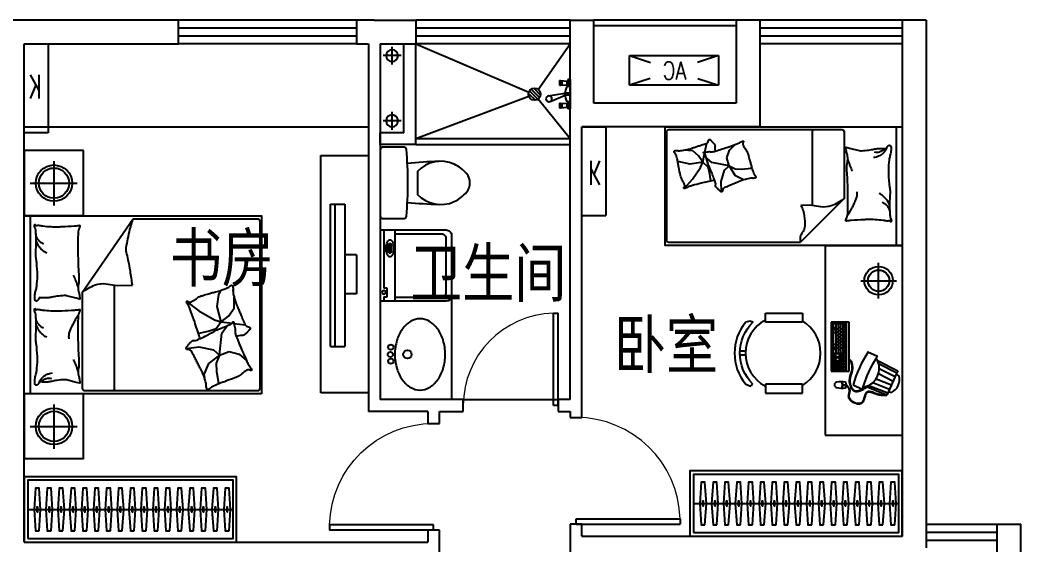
# Model space of a CAD drawing. Extents: x 4672755 to 4700405, y -995504 to -977404.
# Drawn here: x 4691969 to 4700405, y -981829 to -977404 of the extents above; entities that cross this region are included whole.
import ezdxf
from ezdxf.enums import TextEntityAlignment as Align

# ---------------------------------------------------------------- set-up
doc = ezdxf.new("R2010")
doc.units = 0
doc.header["$MEASUREMENT"] = 0
doc.linetypes.add('DASH', pattern=[0.35, 0.25, -0.1])
doc.layers.get('0').update_dxf_attribs({"linetype": 'CONTINUOUS'})
for name, color, linetype in [('BATH', 8, 'CONTINUOUS'), ('c厨卫示意', 6, 'CONTINUOUS'), ('Furniture(家具)', 8, 'CONTINUOUS'), ('j家具示意', 8, 'CONTINUOUS'), ('KTIAO', 124, 'CONTINUOUS'), ('WALL', 2, 'CONTINUOUS'), ('WINDOW', 4, 'CONTINUOUS'), ('WINDOW_TEXT', 7, 'CONTINUOUS'), ('家具', 8, 'CONTINUOUS'), ('家具示意', 8, 'CONTINUOUS'), ('空调示意', 40, 'CONTINUOUS')]:
    doc.layers.add(name, color=color, linetype=linetype)
doc.layers.add('文字标注', color=121, linetype='CONTINUOUS', lineweight=0)
doc.styles.add('-黑体', font='simhei.ttf', dxfattribs={"width": 0.8})
doc.styles.add('DIM_FONT', font='SIMPLEX.shx', dxfattribs={"width": 0.8})
doc.styles.add('HZ', font='txt', dxfattribs={"bigfont": 'hztxt'})
doc.styles.add('SIMPLEX', font='SIMPLEX.SHX')

# ---------------------------------------------------------------- blocks, each defined once
blk = doc.blocks.new('A$C67BD35B0')
at = {"layer": '空调示意'}
for p, q in [((750, 250), (0, 250)), ((0, 250), (0, 0)), ((0, 250), (176.8, 191.1)), ((750, 250), (573.2, 191.1)), ((750, 0), (750, 250)), ((172.2, 57.4), (0, 0)), ((0, 0), (750, 0)), ((575.5, 58.2), (750, 0))]:
    blk.add_line(p, q, dxfattribs=at)
at = {"layer": '空调示意', "style": 'HZ', "width": 0.8}
blk.add_text('AC', height=150, dxfattribs=at).set_placement((269.8, 48.3))
at = {"layer": '空调示意', "style": 'DIM_FONT', "width": 0.6, "flags": 9}
for tag in ['XSIZE', 'YSIZE']:
    blk.add_attdef(tag, (0, 0), '', height=0.5, rotation=0, dxfattribs=at)
blk = doc.blocks.new('A$C42A94E56')
at = {"layer": 'KTIAO', "linetype": 'DASH', "ltscale": 0.5}
for p, q in [((749.7, 199.9), (0, 199.9)), ((0, 199.9), (0, 0)), ((749.7, 0), (749.7, 199.9)), ((0, 0), (749.7, 0))]:
    blk.add_line(p, q, dxfattribs=at)
at = {"layer": 'KTIAO', "linetype": 'DASH', "ltscale": 0.5, "style": 'HZ', "width": 0.6}
blk.add_text('K', height=200, rotation=90, dxfattribs=at).set_placement((461.4, 57.2))
blk = doc.blocks.new('A$C04A21AEC')
at = {"layer": '家具示意'}
for p, q in [((500, 550), (0, 550)), ((0, 550), (0, 0)), ((500, 0), (500, 550)), ((250, 459.6), (250, 85.7)), ((50.4, 275), (444.8, 275)), ((500, 0), (0, 0))]:
    blk.add_line(p, q, dxfattribs=at)
for radius in [153, 127.5]:
    blk.add_circle((250, 275), radius, dxfattribs=at)
blk = doc.blocks.new('A$C249E5B17')
at = {"layer": 'j家具示意'}
for p, q in [((52.9, 0), (52.9, 1500)), ((489, 853.5), (916.4, 1471.6)), ((1968.3, 1471.6), (916.4, 1471.6)), ((1988.3, 45.8), (1988.3, 1451.6)), ((489, 853.5), (489, 45.8)), ((761.6, 45.8), (761.6, 915.3)), ((1640.8, 836.8), (1660.8, 872.8)), ((1368.9, 777.6), (1472.9, 698.4)), ((1626.9, 734), (1640.8, 836.8)), ((1769.2, 720.1), (1769.2, 813)), ((1472.9, 698.4), (1603.2, 623.3)), ((1658.5, 605.5), (1626.9, 734)), ((1721.8, 654.9), (1769.2, 720.1)), ((1603.2, 623.3), (1658.5, 605.5)), ((1658.5, 605.5), (1617.1, 548.2)), ((1658.5, 605.5), (1721.8, 654.9)), ((1658.5, 605.5), (1752.7, 593.7)), ((1767.4, 591.9), (1862, 580)), ((1559.8, 528.4), (1470.9, 508.6)), ((1617.1, 548.2), (1559.8, 528.4)), ((1645.5, 324.3), (1664.4, 510)), ((1664.4, 510), (1700.5, 559.9)), ((1700.5, 559.9), (1709.1, 572)), ((1368.8, 381), (1471.9, 394.8)), ((1471.9, 394.8), (1594, 369)), ((1594, 369), (1645.5, 324.3)), ((1645.5, 324.3), (1728, 355.2)), ((1728, 355.2), (1810.5, 334.6)), ((1552.7, 255.4), (1514.9, 160.8)), ((1645.5, 324.3), (1552.7, 255.4)), ((1645.5, 324.3), (1618, 257.2)), ((1618, 257.2), (1621.5, 188.4)), ((1810.5, 334.6), (1873.1, 281)), ((1621.5, 188.4), (1638.6, 90.3)), ((1514.9, 160.8), (1518.3, 136.8)), ((1638.6, 90.3), (1645.1, 87)), ((509, 25.8), (1968.3, 25.8))]:
    blk.add_line(p, q, dxfattribs=at)
blk.add_lwpolyline([(2000.5, 0), (0.5, 0), (0.5, 1500), (2000.5, 1500)], close=True, dxfattribs=at)
for points in [[(912.2, 914.1, 0.007867), (894.4, 1031.7, 0.009508), (876.4, 1128.5, 0.006616), (862, 1193.5, -0.023828), (858.7, 1211.7, -0.080713), (859.2, 1230.3, -0.009591), (891.1, 1382.9, -0.013133), (899.7, 1416.4, -0.007859), (916.4, 1471.6)], [(127.3, 810.2, -0.263368), (108.5, 782.3, -0.494818), (89.8, 791.4, -0.049225), (88, 809.1, -0.036831), (89.8, 832.8, -0.031893), (97.9, 870.7, 0.035782), (104.9, 904.6, 0.032941), (110.8, 994.3, 0.026564), (104.9, 1105.5, 0.017905), (99.5, 1143, -0.033397), (97.3, 1163.3, -0.03204), (98, 1200.3, 0.018442), (101, 1264.7, 0.010837), (100.3, 1329.4, 0.014624), (97.3, 1377.3, 0.111249), (90, 1399.9, -0.153708), (86, 1416.8, -0.076444), (87.7, 1424.2, -0.215512), (89.8, 1426.2, -0.585858), (92.8, 1423.5, 0.363489), (95.4, 1418.6, 0.191716), (106.9, 1418.6, -0.129675), (123.5, 1420.5, -0.01735), (140.3, 1417.5, 0.019326), (155.4, 1414.9, 0.018818), (223.8, 1408.3, 0.021828), (283.1, 1407.4, 0.006204), (316.9, 1408.8, 0.001963), (423.8, 1414.9, 0.028341), (459.9, 1419.2, -0.117014), (468.8, 1418.6, -0.36606), (469.8, 1417.2, -0.03973), (467, 1403.6, -0.048309), (461.5, 1389.9, 0.062981), (457.6, 1379.2, 0.04058), (454.2, 1355.8, 0.014345), (451.9, 1289.1, 0.005484), (452.7, 1163.6, 0.007153), (455.7, 1067.5, 0.008762), (458.4, 1024.9, -0.008153), (461.3, 979.2, -0.06251), (456.9, 922.1, 0.078669), (454.9, 876.5, 0.047825), (459.6, 854.1, -0.034494), (467, 823.4, -0.023571), (470, 798, -0.510228), (468.8, 797.1), (438.8, 804.6), (356.2, 825.2, 0.073041), (336.7, 827.2, 0.023305), (275.5, 821.5, 0.018299), (252.7, 817.4, -0.01097), (214.7, 810.1, -0.042281), (180.4, 807.2, -0.027201), (127, 810.1)], [(95.4, 1366.1, 0.088153), (98.9, 1331.5, 0.088153), (114.2, 1300.3, 0.077547), (135.8, 1278.7, 0.077547), (162.9, 1264.7)], [(101.1, 1284.1, 0.027842), (111.7, 1260.3, 0.048685), (119.8, 1247.8, 0.023666), (144.1, 1219.8, 0.031223), (164.8, 1200.8, 0.046801), (172.5, 1195.7, 0.023191), (189.2, 1187.7)], [(454.2, 900.6, 0.009729), (445.1, 927.9, 0.009729), (435.1, 954.8, 0.007971), (426, 976.6, 0.007971), (416.3, 998)], [(489, 853.5, -0.085272), (599.1, 916.8, -0.124044), (686.7, 926), (782.1, 912.4), (912.2, 914.1)], [(1480.9, 464, 0.025626), (1478.1, 475.6, 0.0108), (1436.5, 604.9, 0.00456), (1405.3, 692.4, 0.01125), (1391.5, 727.5, 0.069394), (1380.4, 746.3, -0.079756), (1371, 762.9, -0.106399), (1368.9, 777.6, -0.328642), (1372.3, 781.6, -0.299547), (1378.8, 779.2, 0.189917), (1387.6, 773.7, 0.033518), (1397.9, 772.5, 0.075627), (1402.5, 773, 0.053489), (1410.3, 776, 0.017838), (1432.3, 788.1, 0.038394), (1456.6, 805.3, -0.059529), (1472.7, 815.7, -0.035943), (1498.9, 826.3, -0.011245), (1585.2, 851.9, -0.006203), (1624.8, 862.2, 0.010783), (1647.5, 868.3, 0.019485), (1660.8, 872.8, 0.005062), (1711, 892.4, 0.101392), (1736.3, 909.1, -0.223768), (1749.7, 914, -0.25558), (1754.3, 910.9, -0.081563), (1759.4, 895.2, -0.071805), (1759.5, 878.1, 0.069985), (1759.6, 860.5, 0.03546), (1772.6, 801, 0.029432), (1797.3, 732, 0.001554), (1811.7, 698.6, -0.00152), (1826.3, 664.5, -0.004735), (1841, 629.3, 0.00382), (1859.1, 585.5, 0.296001), (1891.4, 563.6, -0.649774), (1900.4, 542.2, -0.02319), (1895.8, 537.7, 0.0288), (1892.1, 534, 0.005727), (1886.3, 527.4, -0.004358), (1878.7, 518.8, -0.027528), (1861.9, 501.8, -0.046214), (1850.4, 493.2, -0.194121), (1833.7, 490.4, 0.133719), (1809.7, 489.3, 0.005779), (1787.7, 481.8, 0.008882)], [(127.3, 101, -0.263368), (108.5, 73, -0.494818), (89.8, 82.2, -0.049225), (88, 99.9, -0.036831), (89.8, 123.5, -0.031893), (97.9, 161.5, 0.035782), (104.9, 195.4, 0.032941), (110.8, 285.1, 0.026564), (104.9, 396.3, 0.017905), (99.5, 433.8, -0.033397), (97.3, 454, -0.03204), (98, 491.1, 0.018442), (101, 555.4, 0.010837), (100.3, 620.2, 0.014624), (97.3, 668.1, 0.111249), (90, 690.6, -0.153708), (86, 707.5, -0.076444), (87.7, 715, -0.215512), (89.8, 716.9, -0.585858), (92.8, 714.3, 0.363489), (95.4, 709.4, 0.191716), (106.9, 709.4, -0.129675), (123.5, 711.3, -0.01735), (140.3, 708.3, 0.019326), (155.4, 705.7, 0.018818), (223.8, 699, 0.021828), (283.1, 698.1, 0.006204), (316.9, 699.5, 0.001963), (423.8, 705.7, 0.028341), (459.9, 709.9, -0.117014), (468.8, 709.4, -0.36606), (469.8, 708, -0.03973), (467, 694.4, -0.048309), (461.5, 680.6, 0.062981), (457.6, 670, 0.04058), (454.2, 646.6, 0.014345), (451.9, 579.8, 0.005484), (452.7, 454.4, 0.007153), (455.7, 358.2, 0.008762), (458.4, 315.7, -0.008153), (461.3, 270, -0.06251), (456.9, 212.9, 0.078669), (454.9, 167.3, 0.047825), (459.6, 144.9, -0.034494), (467, 114.1, -0.023571), (470, 88.8, -0.510228), (468.8, 87.8), (438.8, 95.3), (356.2, 116, 0.073041), (336.7, 118, 0.023305), (275.5, 112.2, 0.018299), (252.7, 108.2, -0.01097), (214.7, 100.8, -0.042281), (180.4, 97.9, -0.027201), (127, 100.8)], [(95.4, 656.8, 0.088153), (98.9, 622.3, 0.088153), (114.2, 591.1, 0.077547), (135.8, 569.5, 0.077547), (162.9, 555.4)], [(455.7, 660.6, 0.016108), (429.5, 621.7, 0.024599), (414.4, 594.9, 0.009477), (391.1, 545.8, 0.015937), (378.8, 516, 0.072521), (375.2, 499.6, 0.033339), (375, 463.4)], [(101.1, 574.8, 0.027842), (111.7, 551.1, 0.048685), (119.8, 538.5, 0.023666), (144.1, 510.6, 0.031223), (164.8, 491.6, 0.046801), (172.5, 486.5, 0.023191), (189.2, 478.4)], [(454.2, 191.4, 0.009729), (445.1, 218.7, 0.009729), (435.1, 245.6, 0.007971), (426, 267.3, 0.007971), (416.3, 288.8)], [(127.3, 100.8, -0.077379), (152.6, 135.6, -0.077379), (187.3, 161.1, -0.047525), (212, 171, -0.047525), (238, 176.1)], [(143.3, 99.3, -0.05369), (156.3, 113.5, -0.070312), (168.6, 121.6, -0.015448), (177.1, 125.4, -0.013244), (187.3, 129.1, -0.082127), (205.4, 132.1, -0.064164), (228.6, 129.1)]]:
    blk.add_lwpolyline(points, format="xyb", dxfattribs=at)
blk.add_lwpolyline([(1583.7, 58.1, 0.101392), (1559.7, 39.5, -0.223768), (1546.7, 33.6, -0.25558), (1541.9, 36.4, -0.081563), (1535.6, 51.6, -0.071805), (1534.2, 68.7, 0.069985), (1532.7, 86.2, 0.03546), (1515.3, 144.5, 0.029432), (1485.3, 211.5, 0.001554), (1468.4, 243.6, -0.00152), (1451.2, 276.5, -0.004735), (1433.9, 310.5, 0.00382), (1412.5, 352.7, 0.296001), (1378.6, 372.1, -0.649774), (1368, 392.8, -0.02319), (1372.2, 397.6, 0.0288), (1375.6, 401.6, 0.005727), (1380.9, 408.6, -0.004358), (1387.8, 417.8, -0.027528), (1403.3, 436, -0.046214), (1414, 445.5, -0.194121), (1430.5, 449.5, 0.133719), (1454.3, 452.5, 0.011505), (1496.7, 471.2, 0.008882), (1550.5, 497.5, 0.012426), (1618.9, 534.6, -0.033612), (1644.7, 547.3), (1701, 570.3), (1744.5, 588.1, 0.224341), (1757.8, 602.6, -0.722772), (1766.6, 602.8, -0.103513), (1767.1, 599, 0.053465), (1767.4, 591.8, 0.030109), (1772, 568.7, -0.031436), (1776.4, 546.6, -0.05324), (1776.9, 531.5, 0.05518), (1777.3, 516.9, 0.056271), (1783.9, 491.6, 0.0108), (1835.3, 365.9, 0.00456), (1873.1, 281, 0.01125), (1889.5, 247.1, 0.069394), (1902.1, 229.2, -0.079756), (1912.7, 213.3, -0.106399), (1915.9, 198.9, -0.328642), (1912.9, 194.6, -0.299547), (1906.2, 196.5, 0.189917), (1897, 201.3, 0.033518), (1886.7, 201.7, 0.075627), (1882.1, 200.8, 0.053489), (1874.5, 197.3, 0.017838), (1853.5, 183.5, 0.038394), (1830.7, 164.5, -0.059529), (1815.4, 152.9, -0.035943), (1790.1, 140.3, -0.011245), (1705.9, 108.1, -0.006203), (1667.3, 94.9, 0.010783), (1645.1, 87, 0.019485), (1632.2, 81.6, 0.005062)], format="xyb", close=True, dxfattribs=at)
for centre, start, end in [((1968.3, 1451.6), 0, 90), ((509, 45.8), 180, 270), ((741.6, 45.8), 270, 0), ((1968.3, 45.8), 270, 0)]:
    blk.add_arc(centre, 20, start, end, dxfattribs=at)
at = {"layer": 'j家具示意', "style": 'DIM_FONT', "width": 0.8, "flags": 9}
for tag in ['XSIZE', 'YSIZE']:
    blk.add_attdef(tag, (0.5, 0), '', height=0.5, rotation=90, dxfattribs=at)
blk = doc.blocks.new('A$C6C2E2F88')
at = {"layer": '家具示意'}
for p, q in [((357.8, 434.3), (456, 624.6)), ((387.4, 445.1), (475.4, 615.7)), ((433, 451.1), (509.8, 600)), ((456, 624.6), (488.7, 609.7)), ((481.3, 444.4), (551.7, 580.9)), ((488.7, 609.7), (505.2, 635.8)), ((488.7, 609.7), (650.3, 535.9)), ((530.2, 422), (587.2, 564.7)), ((650.3, 535.9), (659.2, 565.6)), ((566.9, 390), (629.1, 545.6)), ((592.2, 351.6), (663.5, 529.9)), ((682.9, 521), (603.5, 322.2)), ((650.3, 535.9), (682.9, 521)), ((278.2, 344.1), (318.1, 433.3)), ((588.6, 205.3), (628, 291.7)), ((0, 170), (0, 0)), ((460, 170), (0, 170)), ((10, 145), (10, 15)), ((450, 145), (10, 145)), ((15, 140), (15, 120)), ((35, 140), (15, 140)), ((35, 120), (15, 120)), ((15, 112), (15, 20)), ((295, 112), (15, 112)), ((35, 140), (35, 120)), ((128.7, 140), (50, 140)), ((50, 140), (50, 120)), ((128.7, 120), (50, 120)), ((65.7, 112), (65.7, 89)), ((69.7, 120), (69.7, 140)), ((89.3, 120), (89.3, 140)), ((95.4, 112), (95.4, 89)), ((109, 120), (109, 140)), ((125.2, 112), (125.2, 89)), ((128.7, 120), (128.7, 140)), ((134.7, 120), (134.7, 140)), ((210.3, 140), (134.7, 140)), ((210.3, 120), (134.7, 120)), ((154.3, 120), (154.3, 140)), ((155, 112), (155, 89)), ((174, 120), (174, 140)), ((184.8, 112), (184.8, 89)), ((193.7, 120), (193.7, 140)), ((210.3, 120), (210.3, 140)), ((214.6, 112), (214.6, 89)), ((216.3, 120), (216.3, 140)), ((295, 140), (216.3, 140)), ((295, 120), (216.3, 120)), ((236, 120), (236, 140)), ((244.3, 112), (244.3, 89)), ((255.7, 120), (255.7, 140)), ((275.3, 120), (275.3, 140)), ((295, 140), (295, 120)), ((295, 112), (295, 20)), ((362, 140), (298, 140)), ((298, 140), (298, 120)), ((362, 120), (298, 120)), ((298, 112), (298, 20)), ((362, 112), (298, 112)), ((319.3, 120), (319.3, 140)), ((319.3, 75.2), (319.3, 112)), ((340.7, 120), (340.7, 140)), ((340.7, 75.2), (340.7, 112)), ((362, 120), (362, 140)), ((362, 20), (362, 112)), ((445, 140), (365, 140)), ((365, 120), (365, 140)), ((445, 120), (365, 120)), ((365, 20), (365, 112)), ((445, 112), (365, 112)), ((368.6, 134), (368.6, 136.5)), ((368.6, 136.5), (375.9, 136.5)), ((375.9, 134), (368.6, 134)), ((375.9, 136.5), (375.9, 134)), ((385, 38.4), (385, 112)), ((391.7, 120), (391.7, 140)), ((395.3, 134), (395.3, 136.5)), ((395.3, 136.5), (402.6, 136.5)), ((402.6, 134), (395.3, 134)), ((402.6, 136.5), (402.6, 134)), ((405, 20), (405, 112)), ((418.3, 120), (418.3, 140)), ((422, 134), (422, 136.5)), ((422, 136.5), (429.3, 136.5)), ((429.3, 134), (422, 134)), ((425, 20), (425, 112)), ((429.3, 136.5), (429.3, 134)), ((445, 120), (445, 140)), ((445, 20), (445, 112)), ((450, 15), (450, 145)), ((460, 0), (460, 170)), ((586.2, 109.5), (586.2, 141.5)), ((589.2, 109.5), (589.2, 141.5)), ((10, 15), (450, 15)), ((15, 89), (295, 89)), ((15, 66), (295, 66)), ((15, 43), (295, 43)), ((15, 20), (295, 20)), ((51.7, 89), (51.7, 66)), ((52.3, 43), (52.3, 20)), ((65.7, 66), (65.7, 43)), ((72.3, 43), (72.3, 20)), ((81.4, 89), (81.4, 66)), ((95.4, 66), (95.4, 43)), ((99, 43), (99, 20)), ((111.2, 89), (111.2, 66)), ((125.2, 66), (125.2, 43)), ((141, 89), (141, 66)), ((155, 66), (155, 43)), ((170.8, 89), (170.8, 66)), ((184.8, 66), (184.8, 43)), ((200.6, 89), (200.6, 66)), ((211, 43), (211, 20)), ((214.6, 66), (214.6, 43)), ((230.3, 89), (230.3, 66)), ((237.7, 43), (237.7, 20)), ((244.3, 66), (244.3, 43)), ((257.7, 43), (257.7, 20)), ((260.1, 89), (260.1, 66)), ((298, 93.6), (362, 93.6)), ((298, 75.2), (362, 75.2)), ((298, 38.4), (362, 38.4)), ((298, 20), (362, 20)), ((319.3, 20), (319.3, 56.8)), ((319.3, 56.8), (340.7, 56.8)), ((340.7, 20), (340.7, 56.8)), ((365, 93.6), (445, 93.6)), ((365, 75.2), (425, 75.2)), ((365, 56.8), (445, 56.8)), ((365, 38.4), (425, 38.4)), ((365, 20), (445, 20)), ((0, 0), (460, 0))]:
    blk.add_line(p, q, dxfattribs=at)
for centre, radius, start, end in [((538.8, 505.7), 134.4, 26.43159, 104.50074), ((939.2, 1382.9), 1134.7, 236.81182, 237.86994), ((433, 273.8), 177.2, 115.08845, 123.29204), ((939.2, 1382.9), 1134.7, 237.86994, 253.06239), ((433, 273.8), 177.2, 15.84388, 115.08845), ((899.8, 1296.5), 1134.7, 236.84987, 254.08246), ((433, 273.8), 177.2, 7.64029, 15.84388), ((939.2, 1382.9), 1134.7, 253.06239, 254.08246), ((744.2, 94.9), 186.6, 168.55689, 193.44757), ((587.7, 42.2), 64.3, 62.12383, 117.87617), ((587.7, 42.2), 67.3, 91.27686, 116.43153), ((571.1, 129.9), 10, 100.71509, 168.55689), ((587.7, 42.2), 99.3, 79.28491, 100.71509), ((587.7, 42.2), 67.3, 63.56847, 88.72314), ((604.3, 129.9), 10, 11.44311, 79.28491), ((431.1, 94.9), 186.6, 346.55243, 11.44311), ((587.7, 57.1), 25.6, 192.68038, 347.31962)]:
    blk.add_arc(centre, radius, start, end, dxfattribs=at)
for points, knots in [([(587.2, 143.7), (592.3, 148.3), (597.6, 152.9), (608.2, 161.3), (613.7, 165.1), (623.1, 170.1), (626.9, 171.7), (632.6, 173.3), (634.5, 173.7), (637.7, 174.2), (639.1, 174.4), (642, 174.5), (643.4, 174.5), (647.7, 174.4), (650.5, 174.1), (656.2, 173.1), (659.1, 172.5), (666.4, 170.8), (670.9, 169.5), (679.7, 167.5), (684, 166.6), (690.3, 166.1), (692.2, 166), (695.5, 166.1), (696.8, 166.2), (701.5, 166.8), (704.8, 167.7), (711.4, 170.4), (714.6, 172.2), (720.9, 176.5), (723.9, 179), (733, 187.8), (738.6, 195.1), (748.1, 211.2), (751.9, 220.1), (757.5, 237.9), (759.1, 247), (759.5, 261), (759.1, 266.2), (757, 275.9), (755.4, 280.4), (752.4, 285.4), (751.7, 286.6), (750.1, 288.7), (749.3, 289.7), (746.5, 292.6), (744.5, 294.4), (740, 297.8), (737.5, 299.3), (729.3, 303.8), (723, 306.3), (709.9, 310.9), (703, 312.9), (689.6, 316.9), (683, 318.9), (672.9, 322.7), (669.2, 324.3), (663, 327.7), (660.5, 329.3), (656.6, 332.5), (655.2, 334), (653.1, 336.6), (652.3, 337.7), (651, 339.9), (650.4, 341.1), (649, 344.8), (648.4, 347.3), (647.8, 352.7), (647.7, 355.4), (648.1, 361.1), (648.5, 364.1), (650.2, 373.2), (652, 379.7), (656.4, 392.9), (659, 399.8), (664.1, 413.5), (666.7, 420.3), (670, 430.2), (671, 433.2), (672.7, 439.2), (673.5, 442.2), (675.6, 451), (676.7, 456.7), (679.2, 473.7), (679.8, 484.6), (680.1, 501.5), (680.1, 507.7), (680, 513.8)], [0, 0, 0, 0, 18.799562, 18.799562, 37.599123, 37.599123, 49.848351, 49.848351, 55.477294, 55.477294, 59.685352, 59.685352, 63.89341, 63.89341, 72.309527, 72.309527, 80.725643, 80.725643, 94.051618, 94.051618, 107.377593, 107.377593, 113.652762, 113.652762, 118.046775, 118.046775, 129.16993, 129.16993, 140.293086, 140.293086, 151.416241, 151.416241, 174.692741, 174.692741, 197.969241, 197.969241, 221.245741, 221.245741, 236.248425, 236.248425, 251.251108, 251.251108, 255.661667, 255.661667, 260.072226, 260.072226, 268.893345, 268.893345, 277.714463, 277.714463, 296.396354, 296.396354, 315.078244, 315.078244, 333.760135, 333.760135, 345.970968, 345.970968, 355.998234, 355.998234, 362.995963, 362.995963, 367.636565, 367.636565, 372.277166, 372.277166, 381.438127, 381.438127, 390.599087, 390.599087, 399.760047, 399.760047, 418.320442, 418.320442, 436.880837, 436.880837, 455.441233, 455.441233, 463.908402, 463.908402, 472.375571, 472.375571, 489.309909, 489.309909, 523.178586, 523.178586, 542.475868, 542.475868, 542.475868, 542.475868]), ([(592.1, 141.4), (597, 145.7), (601.8, 149.9), (611, 157.1), (615.3, 160.1), (623.1, 164.5), (626.6, 166.1), (632.6, 168.2), (635.2, 168.8), (638.8, 169.3), (639.7, 169.4), (642.6, 169.6), (644.6, 169.5), (648.7, 169.2), (650.7, 169), (654.9, 168.2), (657.1, 167.8), (663.1, 166.4), (667.1, 165.4), (674.6, 163.5), (677.9, 162.8), (684.7, 161.6), (688.2, 161.1), (693.4, 161), (695.3, 161), (698.9, 161.4), (700.6, 161.6), (704, 162.4), (705.7, 162.9), (712.2, 165.1), (716.9, 167.6), (725.8, 173.9), (730.1, 177.7), (738, 186.3), (741.6, 191.1), (748.3, 201.4), (751.2, 206.9), (756.4, 218.2), (758.5, 224), (761.9, 235.8), (763.1, 241.8), (764.4, 253.4), (764.6, 259.2), (763.6, 270.1), (762.4, 275.3), (759.7, 282.5), (758.6, 284.8), (756.4, 288.5), (755.4, 290), (753.1, 292.9), (751.9, 294.3), (748, 298.1), (745, 300.4), (737.2, 305.4), (732.2, 307.9), (721.4, 312.3), (715.8, 314.2), (704.5, 317.7), (698.9, 319.3), (688, 322.6), (682.7, 324.3), (674.6, 327.4), (671.4, 328.8), (665.8, 331.8), (663.3, 333.5), (660.1, 336.1), (659.2, 337.1), (657.8, 338.7), (657.3, 339.3), (656.4, 340.6), (656, 341.3), (655.2, 342.7), (654.9, 343.4), (654, 345.8), (653.6, 347.4), (653, 351), (652.8, 352.9), (652.8, 356.9), (652.9, 359), (653.7, 365.7), (654.8, 370.7), (657.7, 381.1), (659.6, 386.6), (663.6, 397.8), (665.7, 403.6), (669.3, 413.1), (670.7, 416.8), (673.1, 423.8), (674.2, 427), (675.9, 432.4), (676.6, 434.6), (677.8, 439), (678.4, 441.2), (680, 447.7), (680.8, 451.9), (683, 464.5), (683.9, 472.7), (685.3, 494.5), (685.1, 507.8), (684.9, 521.1)], [1.931725, 1.931725, 1.931725, 1.931725, 19.71024, 19.71024, 35.134556, 35.134556, 47.432363, 47.432363, 56.272423, 56.272423, 59.54149, 59.54149, 66.079623, 66.079623, 72.617756, 72.617756, 79.155889, 79.155889, 91.154885, 91.154885, 101.093182, 101.093182, 111.031478, 111.031478, 116.460985, 116.460985, 121.485576, 121.485576, 126.510167, 126.510167, 141.20371, 141.20371, 155.897253, 155.897253, 170.590796, 170.590796, 185.28434, 185.28434, 199.977883, 199.977883, 214.671426, 214.671426, 229.364969, 229.364969, 244.058512, 244.058512, 251.391566, 251.391566, 256.732702, 256.732702, 262.073837, 262.073837, 272.756108, 272.756108, 288.204107, 288.204107, 303.652106, 303.652106, 319.100106, 319.100106, 334.548105, 334.548105, 345.454369, 345.454369, 356.360633, 356.360633, 361.894987, 361.894987, 365.361224, 365.361224, 368.82746, 368.82746, 372.293697, 372.293697, 379.596356, 379.596356, 386.899014, 386.899014, 394.201673, 394.201673, 409.771935, 409.771935, 425.342197, 425.342197, 440.912459, 440.912459, 450.999629, 450.999629, 459.675979, 459.675979, 465.748145, 465.748145, 471.820312, 471.820312, 483.964645, 483.964645, 508.253312, 508.253312, 550.069326, 550.069326, 550.069326, 550.069326]), ([(349.5, 170), (362.6, 187.3), (370.6, 189.7), (389.1, 194.7), (399.6, 197.1), (414.7, 199.2), (419.4, 199.7), (427.7, 200), (431.4, 200), (437.4, 199.6), (439.8, 199.4), (444.5, 198.8), (446.9, 198.4), (454, 197.1), (458.7, 195.9), (472.2, 192.1), (481.1, 189.1), (499.2, 183.2), (508.6, 180.3), (522.7, 177.3), (527.3, 176.5), (536, 175.3), (540.3, 175), (554.7, 174.6), (565.1, 175.6), (585.6, 179.6), (595.6, 182.8), (611.2, 189.8), (617.2, 193.3), (626.8, 200.4), (630.6, 203.9), (635.4, 209.7), (636.8, 211.7), (639.5, 216.2), (640.7, 218.7), (642.5, 224), (643.2, 226.7), (644.3, 234.1), (644.4, 238.8), (643.5, 248.4), (642.5, 253.4), (639.7, 263.5), (637.9, 268.6), (631.4, 284.5), (625.7, 295.6), (615.2, 314.2), (610.7, 321.7), (606.2, 329.1)], [0.275808, 0.275808, 0.275808, 0.275808, 24.067555, 24.067555, 56.307513, 56.307513, 71.071237, 71.071237, 82.794805, 82.794805, 90.521159, 90.521159, 98.247513, 98.247513, 113.700221, 113.700221, 142.151154, 142.151154, 170.602086, 170.602086, 183.588955, 183.588955, 195.23744, 195.23744, 222.409198, 222.409198, 249.580957, 249.580957, 269.207454, 269.207454, 285.208602, 285.208602, 293.184931, 293.184931, 302.693087, 302.693087, 312.201243, 312.201243, 327.763573, 327.763573, 343.325903, 343.325903, 358.888233, 358.888233, 390.653992, 390.653992, 411.559998, 411.559998, 411.559998, 411.559998]), ([(355.8, 170), (357.1, 171.6), (358.3, 173), (362, 177), (364.2, 179), (367.7, 181.8), (369.1, 182.8), (371.8, 184.3), (373.1, 184.9), (375.6, 185.8), (376.9, 186.2), (378.7, 186.7), (379.3, 186.9), (380.3, 187.2), (380.8, 187.3), (382.4, 187.7), (383.4, 188), (386.6, 188.8), (388.6, 189.3), (394.9, 190.8), (399, 191.7), (411.1, 193.9), (419, 194.8), (429.9, 195), (433, 194.9), (438.3, 194.5), (440.6, 194.3), (447.3, 193.3), (451.6, 192.4), (460.4, 190.3), (464.9, 189), (473.9, 186.2), (478.5, 184.7), (491, 180.6), (499, 178), (514.3, 173.9), (521.6, 172.3), (532.1, 170.8), (535.3, 170.4), (540.5, 170), (542.6, 169.9), (549.2, 169.8), (553.9, 169.9), (566.4, 170.8), (574.3, 172.1), (589.8, 175.8), (597.3, 178.3), (611.5, 184.3), (618.1, 187.9), (628, 194.9), (631.6, 198), (636.6, 203.3), (638.2, 205.2), (640.7, 208.6), (641.6, 210), (643.3, 212.8), (644.1, 214.3), (646.1, 218.8), (647.1, 221.8), (648.6, 228.1), (649, 231.3), (649.3, 237.7), (649.2, 241), (648.4, 249.5), (647.3, 254.7), (644.4, 265.4), (642.4, 270.8), (638, 281.7), (635.4, 287.2), (628.6, 300.7), (624, 308.8), (616.4, 321.9), (613.5, 326.8), (610.5, 331.7)], [1.794737, 1.794737, 1.794737, 1.794737, 4.340011, 4.340011, 9.758947, 9.758947, 14.015114, 14.015114, 18.271281, 18.271281, 22.527447, 22.527447, 24.13165, 24.13165, 25.735853, 25.735853, 28.944258, 28.944258, 35.361068, 35.361068, 48.19469, 48.19469, 73.861932, 73.861932, 84.279576, 84.279576, 92.130886, 92.130886, 106.909868, 106.909868, 121.68885, 121.68885, 136.467832, 136.467832, 161.092405, 161.092405, 181.592394, 181.592394, 189.981221, 189.981221, 195.430603, 195.430603, 207.246608, 207.246608, 227.325201, 227.325201, 247.403793, 247.403793, 267.482386, 267.482386, 281.085462, 281.085462, 288.538162, 288.538162, 293.465442, 293.465442, 298.392722, 298.392722, 308.247282, 308.247282, 318.101842, 318.101842, 327.956402, 327.956402, 343.666384, 343.666384, 359.376366, 359.376366, 375.086349, 375.086349, 397.824415, 397.824415, 411.559998, 411.559998, 411.559998, 411.559998])]:
    blk.add_open_spline(points, degree=3, knots=knots, dxfattribs=at)
blk = doc.blocks.new('A$C7D7A3CEF')
at = {"layer": '家具示意'}
for p, q in [((152.8, 299.9), (152.8, 0)), ((300, 150), (0, 150))]:
    blk.add_line(p, q, dxfattribs=at)
for radius in [120, 90]:
    blk.add_circle((150, 150), radius, dxfattribs=at)
blk = doc.blocks.new('A$C6465327B')
at = {"layer": '家具示意'}
for p, q in [((0, 260), (0, 572.3)), ((0, 572.3), (76.2, 572.3)), ((76.2, 572.3), (76.2, 260)), ((674.7, 572.3), (598.5, 572.3)), ((598.5, 572.3), (598.5, 260)), ((674.7, 260), (674.7, 572.3)), ((76.2, 260), (0, 260)), ((598.5, 260), (674.7, 260)), ((319.3, 92.9), (319.3, 45.3)), ((355.4, 92.9), (355.4, 45.3))]:
    blk.add_line(p, q, dxfattribs=at)
blk.add_lwpolyline([(598.7, 155.5, -0.423227), (76, 155.5), (68.1, 129.3), (76, 94.4, 0.361278), (598.7, 94.4), (614.5, 134.5)], format="xyb", close=True, dxfattribs=at)
for start, end in [(31.07619, 148.92381), (208.05345, 331.94655)]:
    blk.add_arc((337.3, 408.9), 316.6, start, end, dxfattribs=at)
blk = doc.blocks.new('A$C5FB555B2')
at = {"layer": '家具示意'}
for p, q in [((650, 1600), (0, 1600)), ((0, 0), (0, 1600)), ((650, 0), (650, 1600)), ((650, 0), (0, 0))]:
    blk.add_line(p, q, dxfattribs=at)
at = {"xscale": 0.9, "yscale": 0.9, "zscale": 0.9, "rotation": 90}
blk.add_blockref('A$C6C2E2F88', (600.1, 646.5), dxfattribs=at)
at = {"rotation": 90}
for name, p in [('A$C6465327B', (1414.3, 570.8)), ('A$C7D7A3CEF', (350, 147.2))]:
    blk.add_blockref(name, p, dxfattribs=at)
blk = doc.blocks.new('A$C367E6596')
at = {"layer": '家具示意'}
for p, q in [((0, 1947.6), (1000, 1947.6)), ((25.8, 1491.5), (25.8, 32.2)), ((602.6, 1511.5), (45.8, 1511.5)), ((602.6, 1511.5), (971.6, 1141.7)), ((45.8, 1238.9), (664.4, 1238.9)), ((971.6, 32.2), (971.6, 1141.7)), ((349.4, 727), (344.5, 730)), ((356.6, 647.7), (349.4, 727)), ((443.4, 662.5), (442.3, 681.9)), ((196.2, 543.7), (149.8, 590.5)), ((328.4, 540.9), (354.8, 592.6)), ((354.8, 592.6), (356.6, 647.7)), ((407, 589.6), (443.4, 662.5)), ((260.6, 521.7), (196.2, 543.7)), ((328.4, 540.9), (260.6, 521.7)), ((328.4, 540.9), (301, 394.1)), ((328.4, 540.9), (407, 589.6)), ((366.5, 501.8), (328.4, 540.9)), ((462.1, 473.1), (366.5, 501.8)), ((545.3, 477.3), (462.1, 473.1)), ((213.5, 335.7), (138.8, 351.4)), ((268.9, 356.7), (261.2, 347.7)), ((301, 394.1), (268.9, 356.7)), ((299.3, 317.6), (336.2, 360.5)), ((336.2, 360.5), (383.2, 372.5)), ((383.2, 372.5), (455.4, 382.3)), ((245.7, 282.4), (203.5, 233.5)), ((299.3, 317.6), (225.1, 333.2)), ((299.3, 317.6), (245.7, 282.4)), ((299.3, 317.6), (316, 213)), ((342.2, 299.7), (299.3, 317.6)), ((441.2, 231.2), (342.2, 299.7)), ((203.5, 233.5), (197.3, 159.5)), ((316, 213), (292.8, 107.7)), ((518.8, 161.1), (441.2, 231.2)), ((45.8, 12.2), (951.6, 12.2))]:
    blk.add_line(p, q, dxfattribs=at)
blk.add_lwpolyline([(0, 0), (0, 2000), (1000, 2000), (1000, 0)], close=True, dxfattribs=at)
for points in [[(185.1, 1866.4, -0.263368), (157.1, 1885.2, -0.494818), (166.3, 1903.9, -0.049225), (184, 1905.7, -0.036831), (207.6, 1903.9, -0.031893), (245.6, 1895.8, 0.035782), (279.5, 1888.8, 0.032941), (369.2, 1882.9, 0.026564), (480.4, 1888.8, 0.017905), (517.9, 1894.2, -0.033397), (538.1, 1896.4, -0.03204), (575.2, 1895.7, 0.018442), (639.5, 1892.7, 0.010837), (704.3, 1893.4, 0.014624), (752.2, 1896.4, 0.111249), (774.7, 1903.7, -0.153708), (791.6, 1907.7, -0.076444), (799.1, 1906, -0.215512), (801, 1903.9, -0.585858), (798.4, 1900.9, 0.363489), (793.5, 1898.3, 0.191716), (793.4, 1886.8, -0.129675), (795.4, 1870.1, -0.01735), (792.4, 1853.3, 0.019326), (789.8, 1838.2, 0.018818), (783.1, 1769.9, 0.021828), (782.2, 1710.6, 0.006204), (783.6, 1676.8, 0.001963), (789.8, 1569.9, 0.028341), (794, 1533.8, -0.117014), (793.5, 1524.9, -0.36606), (792.1, 1523.9, -0.03973), (778.5, 1526.7, -0.048309), (764.7, 1532.2, 0.062981), (754.1, 1536.1, 0.04058), (730.7, 1539.5, 0.014345), (663.9, 1541.7, 0.005484), (538.5, 1541, 0.007153), (442.3, 1538, 0.008762), (399.8, 1535.3, -0.008153), (354.1, 1532.4, -0.06251), (297, 1536.8, 0.078669), (251.4, 1538.8, 0.047825), (229, 1534.1, -0.034494), (198.2, 1526.7, -0.023571), (172.9, 1523.7, -0.510228), (171.9, 1524.9), (179.4, 1554.9), (200.1, 1637.4, 0.073041), (202.1, 1657, 0.023305), (196.3, 1718.1, 0.018299), (192.3, 1741, -0.01097), (184.9, 1779, -0.042281), (182, 1813.3, -0.027201), (184.9, 1866.7)], [(184.9, 1866.4, -0.077379), (219.7, 1841.1, -0.077379), (245.2, 1806.3, -0.047525), (255.1, 1781.7, -0.047525), (260.2, 1755.7)], [(658.9, 1892.6, 0.027842), (635.2, 1882, 0.048685), (622.6, 1873.9, 0.023666), (594.7, 1849.5, 0.031223), (575.7, 1828.9, 0.046801), (570.6, 1821.2, 0.023191), (562.5, 1804.5)], [(740.9, 1898.3, 0.088153), (706.4, 1894.8, 0.088153), (675.2, 1879.5, 0.077547), (653.6, 1857.9, 0.077547), (639.5, 1830.7)], [(183.4, 1850.4, -0.05369), (197.6, 1837.4, -0.070312), (205.7, 1825.1, -0.015448), (209.5, 1816.6, -0.013244), (213.2, 1806.3, -0.082127), (216.2, 1788.3, -0.064164), (213.2, 1765.1)], [(744.7, 1538, 0.016108), (705.8, 1564.2, 0.024599), (679, 1579.3, 0.009477), (629.9, 1602.6, 0.015937), (600.1, 1614.9, 0.072521), (583.7, 1618.5, 0.033339), (547.5, 1618.7)], [(275.5, 1539.5, 0.009729), (302.8, 1548.5, 0.009729), (329.7, 1558.6, 0.007971), (351.4, 1567.7, 0.007971), (372.9, 1577.4)], [(602.6, 1511.5, -0.085272), (665.9, 1401.4, -0.124044), (675.2, 1313.8), (661.5, 1218.4), (663.3, 1145.9)], [(663.3, 1145.9, -0.027362), (701.8, 1162.3, -0.040834), (728.9, 1169.7, -0.038441), (816.6, 1179.2, -0.076528), (860.7, 1173.9, -0.103649), (888.2, 1159.5, 0.093398), (918.4, 1143, 0.072727), (940.5, 1139.2, 0.052315), (971.6, 1141.7)], [(450.3, 418.6, 0.025626), (451.8, 409.2, 0.0108), (476.4, 303.3, 0.00456), (495.4, 231.5, 0.01125), (504.1, 202.6, 0.069394), (511.7, 186.8, -0.079756), (518.1, 173, -0.106399), (518.8, 161.1, -0.328642), (515.8, 158.2, -0.299547), (510.8, 160.5, 0.189917), (504.1, 165.5, 0.033518), (496, 167.1, 0.075627), (492.4, 167, 0.053489), (485.9, 165.2, 0.017838), (467.6, 157, 0.038394), (447.1, 144.9, -0.059529), (433.5, 137.6, -0.035943), (411.9, 131, -0.011245), (341.4, 116.2, -0.006203), (309.2, 110.7, 0.010783), (290.6, 107.3, 0.019485), (279.8, 104.6, 0.005062), (238.4, 92.3, 0.101392), (217.2, 80.7, -0.223768), (206.1, 77.7, -0.25558), (202.7, 80.5, -0.081563), (199.7, 93.3, -0.071805), (200.7, 107, 0.069985), (201.8, 121, 0.03546), (195.4, 169.3, 0.029432), (180.3, 226, 0.001554), (171.1, 253.5, -0.00152), (161.6, 281.6, -0.004735), (152.3, 310.7, 0.00382), (140.8, 346.8, 0.296001), (116.5, 366.4, -0.649774), (110.7, 384.1, -0.02319), (114.7, 387.4, 0.0288), (117.9, 390.1, 0.005727), (123, 394.9, -0.004358), (129.6, 401.3, -0.027528), (144.1, 413.8, -0.046214), (153.8, 419.8, -0.194121), (167.3, 421, 0.133719), (186.6, 420.3, 0.005779), (204.6, 424.8, 0.008882)]]:
    blk.add_lwpolyline(points, format="xyb", dxfattribs=at)
blk.add_lwpolyline([(395.4, 749, 0.101392), (415.7, 762.2, -0.223768), (426.5, 766, -0.25558), (430.2, 763.5, -0.081563), (434.2, 750.9, -0.071805), (434.2, 737.3, 0.069985), (434.1, 723.2, 0.03546), (444.2, 675.5, 0.029432), (463.7, 620.2, 0.001554), (475, 593.4, -0.00152), (486.5, 566.1, -0.004735), (498, 537.8, 0.00382), (512.3, 502.7, 0.296001), (538, 485, -0.649774), (545.1, 467.8, -0.02319), (541.4, 464.3, 0.0288), (538.4, 461.3, 0.005727), (533.8, 456.1, -0.004358), (527.7, 449.2, -0.027528), (514.1, 435.7, -0.046214), (504.9, 428.9, -0.194121), (491.5, 426.8, 0.133719), (472.3, 425.9, 0.011505), (437.3, 413.9, 0.008882), (392.6, 396.5, 0.012426), (335.7, 371.4, -0.033612), (314.2, 363.1), (267.8, 348.5), (232, 337.2, 0.224341), (220.4, 326.5, -0.722772), (213.3, 326.9, -0.103513), (213.2, 330, 0.053465), (213.5, 335.7, 0.030109), (211.3, 354.4, -0.031436), (209.2, 372.3, -0.05324), (209.9, 384.4, 0.05518), (210.5, 396.1, 0.056271), (207, 416.7, 0.0108), (174.3, 520.4, 0.00456), (149.8, 590.5, 0.01125), (139, 618.7, 0.069394), (130.2, 633.8, -0.079756), (122.8, 647.1, -0.106399), (121.2, 658.9, -0.328642), (123.9, 662.1, -0.299547), (129.1, 660.1, 0.189917), (136.1, 655.7, 0.033518), (144.3, 654.7, 0.075627), (148, 655, 0.053489), (154.3, 657.4, 0.017838), (171.9, 667, 0.038394), (191.4, 680.6, -0.059529), (204.4, 688.9, -0.035943), (225.4, 697.2, -0.011245), (294.6, 717.2, -0.006203), (326.3, 725.3, 0.010783), (344.5, 730, 0.019485), (355.2, 733.5, 0.005062)], format="xyb", close=True, dxfattribs=at)
for centre, start, end in [((45.8, 1491.5), 90, 180), ((45.8, 1258.9), 180, 270), ((45.8, 32.2), 180, 270), ((951.6, 32.2), 270, 0)]:
    blk.add_arc(centre, 20, start, end, dxfattribs=at)
at = {"layer": '家具示意', "style": 'DIM_FONT', "width": 0.8, "flags": 9}
for tag in ['YSIZE', 'XSIZE']:
    blk.add_attdef(tag, (0, 2000), '', height=0.5, dxfattribs=at)
blk = doc.blocks.new('A$C322E7435')
at = {"layer": 'BATH'}
for p, q in [((0, 0), (0, 600.5)), ((556.7, 600.5), (0, 600.5)), ((31.2, 563.4), (31.2, 600.5)), ((125.9, 600.5), (125.9, 0)), ((30.5, 563.4), (57.1, 563.4)), ((57.1, 563.4), (57.1, 491.1)), ((125.5, 567.6), (517.7, 567.6)), ((552.5, 67.6), (552.5, 532.8)), ((600.2, 43.5), (600.2, 556.9)), ((57.1, 491.1), (30.5, 491.1)), ((31.2, 0), (31.2, 491.1)), ((75.6, 193.2), (85.8, 193.1)), ((83.8, 127.8), (83.8, 184.1)), ((83.8, 184.1), (98.3, 184.1)), ((98.3, 184.1), (98.3, 127.8)), ((76.6, 113.3), (85.8, 113.3)), ((98.3, 127.8), (83.8, 127.8)), ((0, 0), (556.7, 0)), ((125.5, 32.8), (517.7, 32.8))]:
    blk.add_line(p, q, dxfattribs=at)
blk.add_circle((30.5, 525.3), 15.2, dxfattribs=at)
for centre, radius, start, end in [((556.7, 556.9), 43.5, 0, 90), ((517.7, 532.8), 34.8, 0, 90), ((205.5, 155.4), 156.7, 169.19672, 180), ((144.3, 167), 94.4, 155.26547, 169.19672), ((105.9, 184.7), 52.1, 131.95989, 155.26547), ((220.8, 153.2), 154.4, 173.90173, 180), ((148.9, 160.9), 82.1, 165.53687, 173.90173), ((104.1, 172.4), 36, 148.08944, 165.53687), ((82.2, 211.2), 16.6, 90, 131.95989), ((76.6, 189.6), 3.51, 90, 148.08944), ((229.9, 153.2), 154.4, 173.90173, 180), ((158, 160.9), 82.1, 165.53687, 173.90173), ((76.6, 189.6), 3.51, 72.05456, 90), ((113.3, 172.4), 36, 148.08944, 165.53687), ((82.2, 211.2), 16.6, 48.04011, 90), ((85.8, 189.6), 3.51, 90, 148.08944), ((85.8, 189.6), 3.51, 31.91056, 90), ((58.2, 172.4), 36, 18.91551, 31.91056), ((58.4, 184.7), 52.1, 24.73453, 48.04011), ((20, 167), 94.4, 10.80328, 24.73453), ((-41.1, 155.4), 156.7, 0, 10.80328), ((205.5, 155.4), 156.7, 180, 190.80328), ((144.3, 143.7), 94.4, 190.80328, 204.73453), ((105.9, 126), 52.1, 204.73453, 228.04011), ((220.8, 153.2), 154.4, 180, 186.09827), ((148.9, 145.5), 82.1, 186.09827, 194.46313), ((104.1, 134), 36, 194.46313, 211.91056), ((82.2, 99.6), 16.6, 228.04011, 270), ((76.6, 116.8), 3.51, 211.91056, 270), ((229.9, 153.2), 154.4, 180, 186.09827), ((158, 145.5), 82.1, 186.09827, 194.46313), ((113.3, 134), 36, 194.46313, 211.91056), ((82.2, 99.6), 16.6, 270, 311.95989), ((85.8, 116.8), 3.51, 211.91056, 270), ((85.8, 116.8), 3.51, 270, 328.08944), ((58.2, 134), 36, 328.08944, 345.53687), ((13.5, 145.5), 82.1, 345.53687, 347.53895), ((58.4, 126), 52.1, 311.95989, 335.26547), ((20, 143.7), 94.4, 335.26547, 349.19672), ((-41.1, 155.4), 156.7, 349.19672, 0), ((517.7, 67.6), 34.8, 270, 0), ((556.7, 43.5), 43.5, 270, 0)]:
    blk.add_arc(centre, radius, start, end, dxfattribs=at)
blk = doc.blocks.new('_E12QMA')
for centre, radius in [((-57.4, -41.7), 22.1), ((0, -37.5), 22.1), ((61.8, -41.7), 22.1), ((0, -181.7), 35.3)]:
    blk.add_circle(centre, radius)
for centre, radius, start, end in [((0, -499.9), 424.2, 90, 106.29491), ((0, -499.9), 424.2, 73.70509, 90), ((-77.1, -329.5), 234.6, 125.21186, 149.59017), ((-30.5, -395.5), 315.5, 106.29491, 125.21186), ((30.5, -395.5), 315.5, 54.78814, 73.70509), ((77.1, -329.5), 234.6, 30.40983, 54.78814), ((-148.3, -287.7), 152.1, 149.59017, 180), ((148.3, -287.7), 152.1, 360, 390.40983), ((-148.3, -287.7), 152.1, 180, 210.40983), ((148.3, -287.7), 152.1, 329.59017, 360), ((-77.1, -245.9), 234.6, 210.40983, 234.78814), ((77.1, -245.9), 234.6, 305.21186, 329.59017), ((-30.5, -179.8), 315.5, 234.78814, 253.70509), ((0, -75.5), 424.2, 253.70509, 270), ((0, -75.5), 424.2, 270, 286.29491), ((30.5, -179.8), 315.5, 286.29491, 305.21186)]:
    blk.add_arc(centre, radius, start, end)
at = {"style": 'DIM_FONT', "width": 0.8, "flags": 9}
for tag in ['YSIZE', 'XSIZE']:
    blk.add_attdef(tag, (0, 0), '', height=0.5, dxfattribs=at)
blk = doc.blocks.new('TP6')
blk.add_lwpolyline([(20, -300), (200.8, -300, 0.388903), (220.7, -281.7, 0.043619), (220.7, 281.7, 0.388903), (200.8, 300), (20, 300, 0.414214), (0, 280), (0, -280, 0.414214), (20, -300, 0.414214)], format="xyb")
blk.add_lwpolyline([(623.4, 157.5, 0.325454), (314.1, 96.3), (314.1, -96.3, 0.325454), (623.4, -157.5, 0.11195), (728.4, -76.5, 0.35994), (728.4, 76.5, 0.11195)], format="xyb", close=True)
for centre, start, end in [((821.6, -7004.3), 92.61819, 94.72691), ((821.6, 7004.3), 265.27309, 267.38181)]:
    blk.add_arc(centre, 7193.5, start, end)
blk = doc.blocks.new('A$C30ED2286')
at = {"layer": 'BATH'}
for p, q in [((0.1, 850), (1300.1, 850)), ((269.4, 464.4), (0.1, 850)), ((0.1, 0), (0.1, 850)), ((1300.1, 850), (347.5, 440.8)), ((1300.1, 0), (1300.1, 850)), ((0, 550), (20, 550)), ((0, 550), (0.1, 300)), ((20, 550), (20, 490)), ((80, 539.6), (25, 535)), ((25, 505), (25, 535)), ((25, 535), (25, 505)), ((70, 539.6), (70, 500)), ((90, 539.6), (80, 539.6)), ((80, 539.6), (80, 500)), ((90, 539.6), (90, 500)), ((0, 490), (25, 490)), ((0.1, 432.4), (42.3, 432.5)), ((80, 500), (25, 505)), ((184.6, 410.2), (44.1, 432.2)), ((90, 500), (80, 500)), ((307.1, 474.5), (250.6, 417.9)), ((327.6, 466.7), (258.3, 397.4)), ((341.8, 452.5), (272.5, 383.3)), ((349.6, 432), (293, 375.5)), ((0.1, 417.4), (42.3, 417.5)), ((269.3, 385.5), (0.1, 50)), ((0.1, 360), (25.1, 360)), ((20.1, 360), (20.1, 300)), ((80.1, 349.6), (25.1, 345)), ((25.1, 345), (25.1, 315)), ((25.1, 315), (25.1, 345)), ((172.8, 361.6), (42.3, 417.5)), ((70.1, 349.6), (70.1, 310)), ((80.1, 349.6), (80.1, 310)), ((90.1, 349.6), (80.1, 349.6)), ((90.1, 349.6), (90.1, 310)), ((167.6, 407.8), (167.6, 407.8)), ((1300.1, 50), (347.5, 409.2)), ((0.1, 300), (20.1, 300)), ((80.1, 310), (25.1, 315)), ((90.1, 310), (80.1, 310)), ((1300.1, 50), (0.1, 50)), ((1300.1, 0), (0.1, 0))]:
    blk.add_line(p, q, dxfattribs=at)
for centre, radius in [((42.3, 425), 7.5), ((178.3, 386), 25)]:
    blk.add_circle(centre, radius, dxfattribs=at)
blk.add_arc((-108.3, 425), 148.3, 334.037, 26.01547, dxfattribs=at)
at = {"layer": 'BATH', "extrusion": (0, 0, -1)}
blk.add_ellipse((300.1, 425), major_axis=(35.4, -35.4), ratio=1, dxfattribs=at)
blk = doc.blocks.new('A$C425F69B9')
at = {"layer": 'c厨卫示意', "color": 6}
for p, q in [((75, 0), (75, 150)), ((0, 75), (150, 75))]:
    blk.add_line(p, q, dxfattribs=at)
blk.add_ellipse((75, 75), major_axis=(35.4, 35.4), ratio=1, start_param=6.283185307179585, end_param=12.56637061435917, dxfattribs=at)
blk = doc.blocks.new('*U25')
blk.add_line((-970, -275), (759.6, -275))
for points in [[(-1000, 0), (789.6, 0), (789.6, -550), (-1000, -550)], [(-970, -30), (759.6, -30), (759.6, -520), (-970, -520)]]:
    blk.add_lwpolyline(points, close=True)
at = {"elevation": 0}
for points in [[(-874, -95), (-862, -275), (-874, -455), (-906, -455), (-918, -275), (-906, -95)], [(-774, -95), (-762, -275), (-774, -455), (-806, -455), (-818, -275), (-806, -95)], [(-674, -95), (-662, -275), (-674, -455), (-706, -455), (-718, -275), (-706, -95)], [(-574, -95), (-562, -275), (-574, -455), (-606, -455), (-618, -275), (-606, -95)], [(-474, -95), (-462, -275), (-474, -455), (-506, -455), (-518, -275), (-506, -95)], [(-374, -95), (-362, -275), (-374, -455), (-406, -455), (-418, -275), (-406, -95)], [(-274, -95), (-262, -275), (-274, -455), (-306, -455), (-318, -275), (-306, -95)], [(-174, -95), (-162, -275), (-174, -455), (-206, -455), (-218, -275), (-206, -95)], [(-74, -95), (-62, -275), (-74, -455), (-106, -455), (-118, -275), (-106, -95)], [(26, -95), (38, -275), (26, -455), (-6, -455), (-18, -275), (-6, -95)], [(126, -95), (138, -275), (126, -455), (94, -455), (82, -275), (94, -95)], [(226, -95), (238, -275), (226, -455), (194, -455), (182, -275), (194, -95)], [(326, -95), (338, -275), (326, -455), (294, -455), (282, -275), (294, -95)], [(426, -95), (438, -275), (426, -455), (394, -455), (382, -275), (394, -95)], [(526, -95), (538, -275), (526, -455), (494, -455), (482, -275), (494, -95)], [(626, -95), (638, -275), (626, -455), (594, -455), (582, -275), (594, -95)], [(726, -95), (738, -275), (726, -455), (694, -455), (682, -275), (694, -95)]]:
    blk.add_lwpolyline(points, close=True, dxfattribs=at)
at = {"ltscale": 15, "elevation": 0}
for points in [[(-894, -255), (-886, -255), (-886, -295), (-894, -295)], [(-794, -255), (-786, -255), (-786, -295), (-794, -295)], [(-694, -255), (-686, -255), (-686, -295), (-694, -295)], [(-594, -255), (-586, -255), (-586, -295), (-594, -295)], [(-494, -255), (-486, -255), (-486, -295), (-494, -295)], [(-394, -255), (-386, -255), (-386, -295), (-394, -295)], [(-294, -255), (-286, -255), (-286, -295), (-294, -295)], [(-194, -255), (-186, -255), (-186, -295), (-194, -295)], [(-94, -255), (-86, -255), (-86, -295), (-94, -295)], [(6, -255), (14, -255), (14, -295), (6, -295)], [(106, -255), (114, -255), (114, -295), (106, -295)], [(206, -255), (214, -255), (214, -295), (206, -295)], [(306, -255), (314, -255), (314, -295), (306, -295)], [(406, -255), (414, -255), (414, -295), (406, -295)], [(506, -255), (514, -255), (514, -295), (506, -295)], [(606, -255), (614, -255), (614, -295), (606, -295)], [(706, -255), (714, -255), (714, -295), (706, -295)]]:
    blk.add_lwpolyline(points, close=True, dxfattribs=at)
blk = doc.blocks.new('电视2')
at = {"layer": 'Furniture(家具)'}
for p, q in [((0, -400), (0, 0)), ((0, 0), (2000, 0)), ((2000, 0), (2000, -400)), ((1590.2, -116.3), (390.2, -116.3)), ((2000, -400), (0, -400))]:
    blk.add_line(p, q, dxfattribs=at)
at = {"layer": 'Furniture(家具)', "ltscale": 30}
for p, q in [((390.2, -82.1), (390.2, -201.7)), ((390.2, -82.1), (1590.2, -82.1)), ((1590.2, -82.1), (1590.2, -201.7)), ((1589.7, -201.7), (390.2, -201.7)), ((835, -300), (835, -201.7)), ((1165, -300), (1165, -201.7)), ((1165, -300), (835, -300))]:
    blk.add_line(p, q, dxfattribs=at)
blk = doc.blocks.new('_WBLK')
for p, q in [((-0.5, 0.5), (0.5, 0.5)), ((0.5, 0.1667), (-0.5, 0.1667)), ((0.5, -0.1667), (-0.5, -0.1667)), ((-0.5, -0.5), (0.5, -0.5))]:
    blk.add_line(p, q)
at = {"layer": 'WINDOW_TEXT', "style": 'SIMPLEX', "flags": 9}
blk.add_attdef('A', text='', height=1, dxfattribs=at).set_placement((0, 1.5), align=Align.MIDDLE)
blk = doc.blocks.new('$DorLib2D$00000001')
for p, q in [((0.45, 0.975), (0.5, 0.975)), ((0.45, 0), (0.45, 0.975)), ((0.5, 0), (0.5, 0.975)), ((0.5, 0), (0.45, 0))]:
    blk.add_line(p, q)
at = {"lineweight": 13}
blk.add_arc((0.475, 0), 0.975, 91.46928, 180, dxfattribs=at)
blk = doc.blocks.new('M_B0OPK')
for p, q in [((-0.5, 0.5), (0.5, 0.5)), ((0.5, 0.1667), (-0.5, 0.1667)), ((0.5, -0.1667), (-0.5, -0.1667)), ((-0.5, -0.5), (0.5, -0.5))]:
    blk.add_line(p, q)

msp = doc.modelspace()

# ---------------------------------------------------------------- linework, layer by layer
at = {"layer": 'BATH'}
for p, q in [((4695005.4, -979504.5), (4695005.4, -980604.5)), ((4695605.4, -979504.5), (4695605.4, -980604.5))]:
    msp.add_line(p, q, dxfattribs=at)
at = {"layer": 'WALL'}
for p, q in [((4693305.4, -977404.5), (4691805.4, -977404.5)), ((4693305.4, -977604.5), (4693305.4, -977404.5)), ((4694955.4, -977404.5), (4694805.4, -977404.5)), ((4694805.4, -977404.5), (4694805.4, -977604.5)), ((4694955.4, -977404.5), (4695305.4, -977404.5)), ((4695305.4, -977404.5), (4695305.4, -977604.5)), ((4696605.4, -978204.5), (4696605.4, -977404.5)), ((4696605.4, -977404.5), (4696805.4, -977404.5)), ((4698005.4, -977404.5), (4696805.4, -977404.5)), ((4696805.4, -978104.5), (4696805.4, -977404.5)), ((4698005.4, -977454.5), (4696805.4, -977454.5)), ((4698005.4, -977404.5), (4698005.4, -978104.5)), ((4698205.4, -977404.5), (4698005.4, -977404.5)), ((4698205.4, -977404.5), (4698205.4, -978304.5)), ((4699405.4, -977404.5), (4699405.4, -981754.5)), ((4699605.4, -977404.5), (4699405.4, -977404.5)), ((4699605.4, -977404.5), (4699605.4, -981854.5)), ((4692005.4, -977604.5), (4693305.4, -977604.5)), ((4692005.4, -981804.5), (4692005.4, -977604.5)), ((4694805.4, -977604.5), (4694905.4, -977604.5)), ((4694905.4, -977604.5), (4694905.4, -980704.5)), ((4695005.4, -977604.5), (4695305.4, -977604.5)), ((4695005.4, -977604.5), (4695005.4, -980604.5)), ((4695205.4, -978354.5), (4695205.4, -977604.5)), ((4695205.4, -977604.5), (4695305.4, -977604.5)), ((4695305.4, -978454.5), (4695305.4, -977604.5)), ((4698005.4, -978104.5), (4696805.4, -978104.5)), ((4696605.4, -980604.5), (4696605.4, -978204.5)), ((4698205.4, -978304.5), (4696705.4, -978304.5)), ((4696705.4, -980654.5), (4696705.4, -978304.5)), ((4695205.4, -978354.5), (4695005.4, -978354.5)), ((4695005.4, -978454.5), (4695005.4, -978354.5)), ((4695305.4, -978454.5), (4695005.4, -978454.5)), ((4695455.4, -980604.5), (4695005.4, -980604.5)), ((4695705.4, -980604.5), (4695455.4, -980604.5)), ((4695705.4, -980704.5), (4695705.4, -980604.5)), ((4696605.4, -980604.5), (4696505.4, -980604.5)), ((4696505.4, -980604.5), (4696505.4, -980704.5)), ((4696705.4, -980754.5), (4696705.4, -980654.5)), ((4695405.4, -980704.5), (4694905.4, -980704.5)), ((4695405.4, -980704.5), (4695405.4, -980804.5)), ((4695505.4, -980804.5), (4695505.4, -980704.5)), ((4695505.4, -980704.5), (4695705.4, -980704.5)), ((4696505.4, -980704.5), (4696605.4, -980704.5)), ((4696605.4, -980704.5), (4696605.4, -980754.5)), ((4696605.4, -980754.5), (4696705.4, -980754.5)), ((4695405.4, -980804.5), (4695505.4, -980804.5)), ((4696705.4, -981654.5), (4696605.4, -981654.5)), ((4696605.4, -981654.5), (4696605.4, -981804.5)), ((4696705.4, -981754.5), (4696705.4, -981654.5)), ((4700205.4, -987804.5), (4700205.4, -981653.6)), ((4700205.4, -981653.6), (4700405.4, -981653.6)), ((4700405.4, -987904.5), (4700405.4, -981653.6)), ((4695505.4, -981704.5), (4695405.4, -981704.5)), ((4695405.4, -981704.5), (4695405.4, -981804.5)), ((4695505.4, -981904.5), (4695505.4, -981704.5)), ((4696705.4, -981754.5), (4697855.4, -981754.5)), ((4697855.4, -981754.5), (4699405.4, -981754.5)), ((4692005.4, -981804.5), (4692555.4, -981804.5)), ((4692555.4, -981804.5), (4695405.4, -981804.5)), ((4696605.4, -981804.5), (4696605.4, -981954.5))]:
    msp.add_line(p, q, dxfattribs=at)
at = {"layer": 'WINDOW'}
for p, q in [((4699405.4, -977404.5), (4698205.4, -977404.5)), ((4698205.4, -977471.1), (4699405.4, -977471.1)), ((4698205.4, -977537.8), (4699405.4, -977537.8)), ((4699405.4, -977604.5), (4698205.4, -977604.5)), ((4692005.4, -978304.5), (4694905.4, -978304.5)), ((4698205.4, -978304.5), (4699405.4, -978304.5)), ((4695705.4, -980604.5), (4696505.4, -980604.5)), ((4699605.4, -981654.5), (4700205.4, -981654.5)), ((4699605.4, -981720.5), (4700205.4, -981720.5)), ((4699605.4, -981788.5), (4700205.4, -981788.5))]:
    msp.add_line(p, q, dxfattribs=at)

# ---------------------------------------------------------------- block references
at = {"xscale": -1}
for p, rotation in [((4692205.3, -977604.5), 90), ((4696705.4, -979054.1), 270)]:
    msp.add_blockref('A$C42A94E56', p, dxfattribs=dict(at, rotation=rotation))
for name, p in [('A$C425F69B9', (4695180.4, -977779.5)), ('A$C30ED2286', (4696605.5, -978454.5)), ('A$C67BD35B0', (4697855.4, -977954.5)), ('A$C425F69B9', (4695180.4, -978329.5))]:
    msp.add_blockref(name, p, dxfattribs=at)
for name, p, rotation in [('A$C367E6596', (4697405.4, -978304.5), 270), ('A$C5FB555B2', (4699405.4, -979304.5), 180)]:
    msp.add_blockref(name, p, dxfattribs=dict(rotation=rotation))
for name, p in [('A$C04A21AEC', (4692005.4, -979054.5)), ('A$C249E5B17', (4692004.9, -980554.5)), ('A$C04A21AEC', (4692005.4, -981104.5))]:
    msp.add_blockref(name, p)
at = {"layer": 'BATH'}
msp.add_blockref('TP6', (4695005.4, -978777.5), dxfattribs=at)
at = {"layer": 'BATH', "xscale": -1}
for name, p, rotation in [('A$C322E7435', (4695005.4, -979174.2), 180.0000141272858), ('*U25', (4693005.4, -981804.5), 180), ('*U25', (4698615.8, -981754.5), 180)]:
    msp.add_blockref(name, p, dxfattribs=dict(at, rotation=rotation))
at = {"layer": 'Furniture(家具)', "rotation": 90}
msp.add_blockref('电视2', (4694505.4, -980547.4), dxfattribs=at)
at = {"layer": 'WINDOW'}
for name, p, xscale, yscale, zscale, rotation in [('_WBLK', (4694055.4, -977504.5), -1500, 200.0000000819564, -1500, 4.3738e-12), ('M_B0OPK', (4695955.4, -977504.5), 1300, 199.9999999999418, 1300, 180), ('$DorLib2D$00000001', (4696105.4, -980654.5), -800, -800, -800, 180), ('$DorLib2D$00000001', (4696655.4, -981204.5), -900, -900, -900, 90), ('$DorLib2D$00000001', (4695455.4, -981254.5), 900, -900, 900, 270)]:
    msp.add_blockref(name, p, dxfattribs=dict(at, xscale=xscale, yscale=yscale, zscale=zscale, rotation=rotation))
at = {"layer": '家具', "extrusion": (0, 0, -1), "xscale": -1, "zscale": -1, "rotation": 270}
msp.add_blockref('_E12QMA', (-4695052.9, -980223.3), dxfattribs=at)

# ---------------------------------------------------------------- texts
at = {"layer": '文字标注', "style": '-黑体', "width": 0.8}
for s, p in [('书房', (4693231.9, -979608.6)), ('卫生间', (4695257.2, -979736.1)), ('卧室', (4696974.8, -980339.4))]:
    msp.add_text(s, height=402.26, dxfattribs=at).set_placement(p)

doc.saveas('drawing.dxf')
